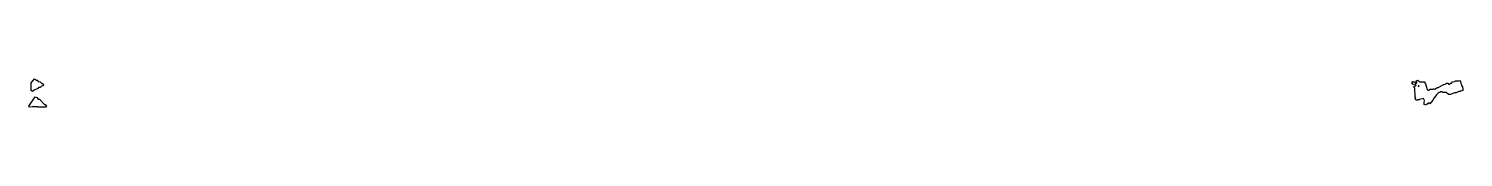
# Model space of a CAD drawing. Header units: millimetres. Extents: x 0 to 4679, y 0 to 93.
import ezdxf

# ---------------------------------------------------------------- set-up
doc = ezdxf.new("R2010")
doc.units = ezdxf.units.MM
doc.layers.add('Y', color=7, linetype='Continuous')

msp = doc.modelspace()

# ---------------------------------------------------------------- linework, layer by layer
at = {"layer": 'Y'}
for points in [[(8.5, 55.1), (8.5, 79.4), (18.9, 93.1), (25, 88.8), (27.5, 88.8), (31.1, 84.5), (37.2, 83), (43.3, 77.3), (45.7, 77.3), (48.8, 73.7), (45.7, 70), (42.1, 68.6), (37.2, 64.3), (32.3, 64.3), (29.9, 61.4), (17.8, 55.7), (12.9, 51.4), (8.5, 55.1)], [(4551.3, 18), (4552.6, 19.4), (4551.3, 20.8), (4552.7, 22.3), (4549.3, 28.6), (4535.9, 25.7), (4534.5, 24.3), (4530.5, 24.3), (4529.1, 22.9), (4525, 22.9), (4522.9, 25), (4521.5, 28), (4524.2, 30.8), (4521.5, 33.6), (4520.2, 62.2), (4516.1, 66.5), (4519.6, 70.2), (4523.6, 70.2), (4525.6, 72.2), (4522.3, 75.7), (4515.5, 74.3), (4510.7, 79.4), (4512.8, 83), (4515.6, 84.5), (4516.9, 83.1), (4519.6, 83.1), (4525, 77.4), (4527, 79.4), (4527, 82.2), (4524.2, 85.1), (4530.5, 88.8), (4535.9, 83.1), (4550.8, 83.1), (4555.6, 76.6), (4561, 58), (4563, 55.9), (4565.6, 55.9), (4571, 58.8), (4580.5, 58.8), (4581.9, 60.2), (4584.6, 58.8), (4585.9, 60.2), (4588.6, 60.2), (4594, 64.5), (4596.8, 64.5), (4615.7, 74.5), (4621.1, 75.9), (4623.8, 78.8), (4628, 78.8), (4632, 74.5), (4637.4, 78.8), (4640.1, 78.8), (4644.1, 83), (4650.9, 84.5), (4652.3, 85.9), (4664.5, 85.9), (4667.2, 87.4), (4669.3, 85.1), (4670.7, 78), (4673.4, 73.7), (4673.4, 70.8), (4676.1, 66.6), (4677.4, 59.4), (4678.8, 58), (4676.7, 54.3), (4669.9, 52.9), (4668.6, 51.4), (4664.5, 51.4), (4655, 47.1), (4649.6, 47.1), (4637.4, 41.4), (4630.6, 41.4), (4622.5, 48.6), (4611.6, 48.6), (4610.3, 50), (4604.9, 50), (4603.6, 48.6), (4599.5, 48.6), (4590.8, 39.3), (4590.8, 37.9), (4584, 30.8), (4579.9, 23.6), (4569.7, 11.4), (4567, 14.2), (4560.3, 8.6), (4557.6, 8.6), (4556.2, 7.1), (4551.3, 9.3), (4551.3, 18)], [(4535, 69.4), (4533.1, 71.4), (4531.3, 69.4), (4533.1, 67.4), (4535, 69.4)], [(2.5, 0.7), (0, 3.7), (21.3, 34.5), (26.3, 31.6), (31.1, 25.9), (34.8, 25.9), (51.8, 8.8), (54.2, 8.8), (58.5, 3.7), (55.4, 0), (37.1, 0), (35.9, 1.4), (34.8, 0), (31, 0), (29.8, 1.4), (15.3, 1.4), (14.1, 2.8), (11.7, 1.4), (2.5, 0.7)]]:
    msp.add_lwpolyline(points, close=True, dxfattribs=at)

doc.saveas('drawing.dxf')
